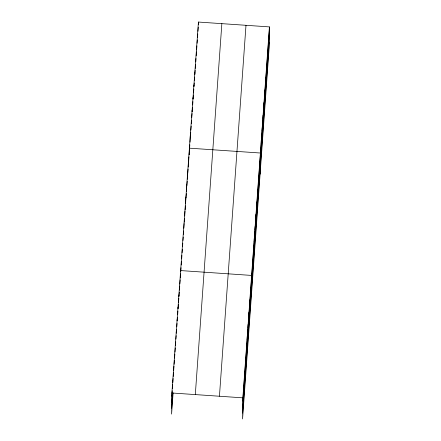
<?xml version="1.0" encoding="UTF-8"?>
<svg xmlns="http://www.w3.org/2000/svg" width="441" height="441" viewBox="0 0 441 441"><rect width="100%" height="100%" fill="white"/><g stroke="black" fill="none" stroke-linecap="round" stroke-linejoin="round"><path stroke-width="0.66" d="M269.412 26.901L242.864 397.837L242.572 418.95L269.115 48.014L269.412 26.901L198.428 22.05L171.885 392.986L171.588 414.099L173.098 393.019M172.734 382.689L172.756 380.743M173.605 370.446L173.633 368.505M174.493 357.557L174.509 356.262M175.369 345.32L175.386 344.024M176.246 333.076L176.262 331.781M177.122 320.839L177.139 319.543M177.999 308.595L178.015 307.3M178.875 296.352L178.892 295.057M180.556 276.766L180.59 274.407M184.118 223.554L183.858 228.251M184.994 211.316L184.735 216.013M185.898 197.133L185.611 203.77M186.775 184.889L186.488 191.532M187.651 172.651L187.364 179.289M188.528 160.408L188.241 167.045M189.316 154.356L189.404 148.17L260.388 153.016L260.091 174.134M190.308 135.558L190.021 142.112M192.094 111.628L192.111 110.333M192.998 99.016L193.015 97.72M193.897 86.403L193.919 85.107M194.79 74.441L194.817 72.495M195.694 61.828L195.721 59.888M196.587 49.866L196.625 47.275M197.491 37.253L197.529 34.663M198.395 24.641L198.428 22.05M243.697 388.835L243.741 385.594M244.573 376.592L244.617 373.356M245.45 364.354L245.494 361.113M246.326 352.111L246.37 348.875M247.203 339.868L247.247 336.632M248.079 327.63L248.123 324.389M248.95 315.387L249 312.151M249.827 303.149L249.876 299.908M250.703 290.906L250.753 287.67M251.331 296.539L251.624 275.427L180.645 270.576M252.456 266.425L252.5 263.189M253.332 254.187L253.377 250.946M254.209 241.944L254.253 238.702M255.085 229.7L255.13 226.465M255.962 217.463L256.006 214.221M256.838 205.219L256.882 201.984M257.715 192.982L257.759 189.74M258.591 180.738L258.635 177.502M259.468 168.501L259.512 165.259M261.243 143.645L261.287 140.409M262.147 131.032L262.191 127.796M263.051 118.42L263.095 115.184M263.95 105.812L263.999 102.571M264.854 93.2L264.898 89.958M265.758 80.587L265.802 77.346M266.662 67.975L266.706 64.733M267.56 55.362L267.61 52.126M268.464 42.749L268.508 39.514M171.836 396.222L172.227 390.787M172.37 388.742L172.663 384.662M172.811 382.623L173.104 378.543M173.247 376.504L173.539 372.425M173.688 370.385L173.98 366.3M174.123 364.26L174.415 360.181M174.564 358.142L174.857 354.062M175 352.023L175.292 347.943M175.485 345.22L175.733 341.819M175.926 339.101L176.168 335.7M176.361 332.977L176.609 329.581M176.802 326.858L177.045 323.457M177.238 320.739L177.48 317.338M177.679 314.62L177.921 311.219M178.114 308.496L178.407 304.417M178.555 302.377L178.848 298.298M178.991 296.258L179.283 292.179M179.432 290.139L179.724 286.055M179.867 284.015L180.16 279.936M180.308 277.896L180.595 273.817M180.744 271.777L181.036 267.693M181.229 264.975L181.471 261.574M181.67 258.856L181.912 255.455M182.105 252.732L182.348 249.336M182.546 246.613L182.789 243.212M182.982 240.494L183.224 237.093M183.423 234.375L183.665 230.974M184.294 222.132L184.542 218.73M185.17 209.888L185.463 205.809M186.047 197.651L186.339 193.571M186.923 185.407L187.216 181.328M187.8 173.17L188.092 169.09M188.676 160.926L188.969 156.847M189.117 154.808L189.36 151.406M189.597 148.088L189.834 144.769M190.451 136.142L190.738 132.157M190.876 130.167L191.162 126.181M191.355 123.53L191.592 120.211M191.78 117.554L192.067 113.574M192.21 111.579L192.491 107.598M192.684 104.941L192.921 101.623M193.108 98.966L193.395 94.986M193.538 92.996L193.825 89.01M194.012 86.359L194.249 83.035M194.442 80.383L194.679 77.065M194.867 74.408L195.154 70.428M195.297 68.432L195.584 64.452M195.771 61.795L196.008 58.477M196.201 55.825L196.482 51.84M196.625 49.85L196.912 45.864M197.099 43.212L197.336 39.894M197.529 37.237L197.766 33.918M197.954 31.261L198.241 27.281M171.753 402.126L172.437 392.6M171.67 408.201L172.789 392.562M195.308 394.585L221.856 23.649M219.442 396.233L245.99 25.302M242.82 401.073L269.368 30.137M242.737 406.971L269.286 36.041M242.655 413.052L269.197 42.116M171.885 392.986L242.864 397.837"/></g></svg>
